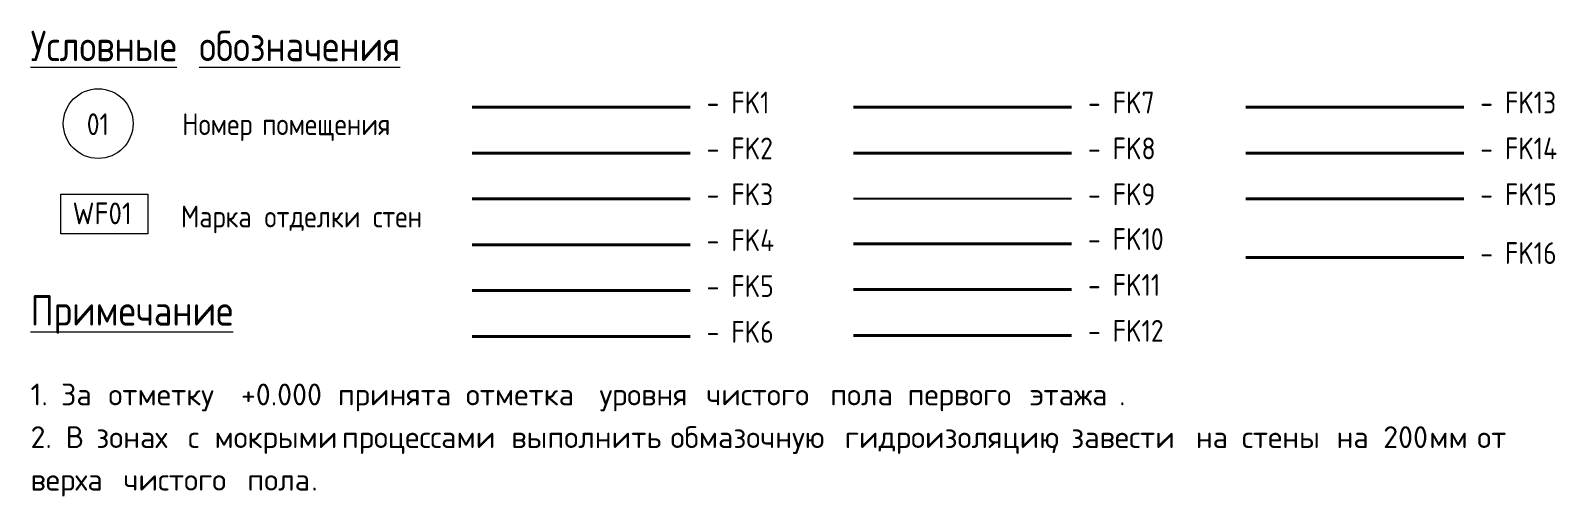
# Model space of a CAD drawing. Header units: millimetres. Extents: x -4060 to 187734, y -8553 to 29000.
# Drawn here: x 39892.4 to 40067.4, y 3611.1 to 3664.6 of the extents above; entities that cross this region are included whole.
import ezdxf

# ---------------------------------------------------------------- set-up
doc = ezdxf.new("R2010")
doc.units = ezdxf.units.MM
for name, color, linetype, lineweight in [('A-DETL', 7, 'Continuous', 9), ('A-DETL-17', 7, 'Continuous', 20), ('A-DETL-4', 7, 'Continuous', 40), ('G-ANNO-TEXT', 7, 'Continuous', 9)]:
    doc.layers.add(name, color=color, linetype=linetype, lineweight=lineweight)
for name, color, linetype, lineweight, true_color in [('A-DETL-10', 7, 'Continuous', 40, 0xff8f59), ('A-DETL-11', 7, 'Continuous', 40, 0x408080), ('A-DETL-12', 7, 'Continuous', 40, 0xc2dce7), ('A-DETL-13', 7, 'Continuous', 40, 0xe8ca86), ('A-DETL-14', 5, 'Continuous', 40, 0x0000ff), ('A-DETL-15', 7, 'Continuous', 40, 0xffd2ff), ('A-DETL-16', 7, 'Continuous', 40, 0xc89191), ('A-DETL-3', 7, 'Continuous', 40, 0x50fe6a), ('A-DETL-5', 7, 'Continuous', 40, 0x85be7e), ('A-DETL-6', 7, 'Continuous', 40, 0xede76b), ('A-DETL-7', 7, 'Continuous', 40, 0xd6bca3), ('A-DETL-8', 7, 'Continuous', 40, 0x7171ff), ('A-DETL-9', 7, 'Continuous', 40, 0xbdf0ee)]:
    doc.layers.add(name, color=color, linetype=linetype, lineweight=lineweight, true_color=true_color)
doc.styles.add('GOST Common_2', font='GOST_Common.ttf', dxfattribs={"width": 0.9, "height": 3.5})
doc.styles.add('GOST Common_3', font='GOST_Common.ttf', dxfattribs={"width": 0.9, "height": 2.5})
doc.styles.add('ISOCPEUR_2', font='isocpeur.ttf', dxfattribs={"width": 0.9, "height": 2.5})
doc.styles.add('ISOCPEUR_3', font='isocpeur.ttf', dxfattribs={"height": 2.5})

msp = doc.modelspace()

# ---------------------------------------------------------------- linework, layer by layer
at = {"layer": 'A-DETL'}
for p, q in [((39895.85, 3645.77), (39905.85, 3645.77)), ((39895.85, 3641.21), (39895.85, 3645.77)), ((39905.85, 3645.77), (39905.85, 3641.21)), ((39905.85, 3641.21), (39895.85, 3641.21))]:
    msp.add_line(p, q, dxfattribs=at)
msp.add_circle((39900.15, 3653.88), 4, dxfattribs=at)
at = {"layer": 'A-DETL-10'}
msp.add_line((39986.81, 3655.77), (40011.81, 3655.77), dxfattribs=at)
at = {"layer": 'A-DETL-11'}
msp.add_line((39986.81, 3650.5), (40011.81, 3650.5), dxfattribs=at)
at = {"layer": 'A-DETL-12'}
msp.add_line((39986.81, 3629.56), (40011.81, 3629.56), dxfattribs=at)
at = {"layer": 'A-DETL-13'}
msp.add_line((39986.81, 3634.83), (40011.81, 3634.83), dxfattribs=at)
at = {"layer": 'A-DETL-14'}
msp.add_line((40031.81, 3655.77), (40056.81, 3655.77), dxfattribs=at)
at = {"layer": 'A-DETL-15'}
msp.add_line((40031.81, 3650.5), (40056.81, 3650.5), dxfattribs=at)
at = {"layer": 'A-DETL-16'}
msp.add_line((40031.81, 3645.24), (40056.81, 3645.24), dxfattribs=at)
at = {"layer": 'A-DETL-17'}
for p, q in [((39986.81, 3645.31), (40011.81, 3645.31)), ((39986.81, 3645.24), (40011.81, 3645.24))]:
    msp.add_line(p, q, dxfattribs=at)
at = {"layer": 'A-DETL-3'}
msp.add_line((39943.06, 3639.97), (39968.06, 3639.97), dxfattribs=at)
at = {"layer": 'A-DETL-4'}
for p, q in [((39943.06, 3655.77), (39968.06, 3655.77)), ((40031.81, 3638.49), (40056.81, 3638.49))]:
    msp.add_line(p, q, dxfattribs=at)
at = {"layer": 'A-DETL-5'}
msp.add_line((39943.06, 3650.5), (39968.06, 3650.5), dxfattribs=at)
at = {"layer": 'A-DETL-6'}
msp.add_line((39943.06, 3645.24), (39968.06, 3645.24), dxfattribs=at)
at = {"layer": 'A-DETL-7'}
msp.add_line((39943.06, 3629.43), (39968.06, 3629.43), dxfattribs=at)
at = {"layer": 'A-DETL-8'}
msp.add_line((39943.06, 3634.7), (39968.06, 3634.7), dxfattribs=at)
at = {"layer": 'A-DETL-9'}
msp.add_line((39986.81, 3640.09), (40011.81, 3640.09), dxfattribs=at)

# ---------------------------------------------------------------- texts
at = {"layer": 'G-ANNO-TEXT', "attachment_point": 1}
for s, insert, char_height, width, style in [('\\LУсловные', (39892.39, 3664.55), 3.5, 22.1506, 'GOST Common_2'), ('\\L\\fGOST Common|b0|i0|c204|p34|;\\W.9;\\L ', (39910.66, 3664.55), 3.5, 1.2987, 'GOST Common_2'), ('\\Lобозначения', (39911.74, 3664.55), 3.5, 30.1595, 'GOST Common_2'), ('- FK1', (39969.95, 3657.55), 2.5, 8.3696, 'GOST Common_3'), ('- FK7', (40013.7, 3657.55), 2.5, 8.9468, 'GOST Common_3'), ('- FK13', (40058.7, 3657.55), 2.5, 10.3177, 'GOST Common_3'), ('01', (39898.84, 3655.06), 2.5, 3.319, 'GOST Common_3'), ('Номер', (39909.78, 3655.06), 2.5, 10.1734, 'GOST Common_3'), ('\\fGOST Common|b0|i0|c204|p34|;\\W.9; ', (39918.17, 3655.06), 2.5, 0.938, 'GOST Common_3'), ('помещения', (39918.95, 3655.06), 2.5, 18.543, 'GOST Common_3'), ('- FK2', (39969.95, 3652.28), 2.5, 8.9468, 'GOST Common_3'), ('- FK8', (40013.7, 3652.28), 2.5, 8.9468, 'GOST Common_3'), ('- FK14', (40058.7, 3652.28), 2.5, 10.5342, 'GOST Common_3'), ('- FK3', (39969.95, 3647.01), 2.5, 8.9468, 'GOST Common_3'), ('- FK9', (40013.7, 3647.01), 2.5, 8.9468, 'GOST Common_3'), ('- FK15', (40058.7, 3647.01), 2.5, 10.3177, 'GOST Common_3'), ('WF01', (39897.21, 3644.82), 2.5, 8.2975, 'ISOCPEUR_2'), ('Марка', (39909.64, 3644.46), 2.5, 10.6785, 'GOST Common_3'), ('\\fGOST Common|b0|i0|c204|p34|;\\W.9; ', (39918.45, 3644.46), 2.5, 0.938, 'GOST Common_3'), ('отделки', (39919.23, 3644.46), 2.5, 14.1418, 'GOST Common_3'), ('\\fGOST Common|b0|i0|c204|p34|;\\W.9; ', (39930.89, 3644.46), 2.5, 0.938, 'GOST Common_3'), ('стен', (39931.67, 3644.46), 2.5, 8.0089, 'GOST Common_3'), ('- FK4', (39969.95, 3641.74), 2.5, 9.1633, 'GOST Common_3'), ('- FK10', (40013.7, 3641.87), 2.5, 10.3177, 'GOST Common_3'), ('- FK16', (40058.7, 3640.26), 2.5, 10.3177, 'GOST Common_3'), ('- FK5', (39969.95, 3636.47), 2.5, 8.9468, 'GOST Common_3'), ('- FK11', (40013.7, 3636.6), 2.5, 9.7405, 'GOST Common_3'), ('\\LПримечание', (39892.39, 3634.18), 3.5, 28.5, 'GOST Common_2'), ('- FK6', (39969.95, 3631.21), 2.5, 8.9468, 'GOST Common_3'), ('- FK12', (40013.7, 3631.33), 2.5, 10.3177, 'GOST Common_3'), ('1. ', (39892.39, 3624.02), 2.5, 4.2489, 'ISOCPEUR_3'), ('За', (39895.89, 3624.02), 2.5, 4.73, 'ISOCPEUR_3'), ('\\fISOCPEUR|b0|i0|c204|p34|; ', (39899.8, 3624.02), 2.5, 1.8439, 'ISOCPEUR_3'), (' +0.000 ', (39914.94, 3624.02), 2.5, 15.3924, 'ISOCPEUR_3'), ('\\fISOCPEUR|b0|i0|c204|p34|; ', (39940.81, 3624.02), 2.5, 1.8439, 'ISOCPEUR_3'), ('\\fISOCPEUR|b0|i0|c204|p34|; ', (39956.15, 3624.02), 2.5, 1.8439, 'ISOCPEUR_3'), ('\\fISOCPEUR|b0|i0|c204|p34|; ', (39968.39, 3624.02), 2.5, 1.8439, 'ISOCPEUR_3'), ('\\fISOCPEUR|b0|i0|c204|p34|; ', (39982.61, 3624.02), 2.5, 1.8439, 'ISOCPEUR_3'), ('\\fISOCPEUR|b0|i0|c204|p34|; ', (39991.47, 3624.02), 2.5, 1.8439, 'ISOCPEUR_3'), ('\\fISOCPEUR|b0|i0|c204|p34|; ', (40005.5, 3624.02), 2.5, 1.8439, 'ISOCPEUR_3'), ('отметку', (39901.32, 3624.02), 2.5, 16.5148, 'ISOCPEUR_3'), ('принята', (39927.64, 3624.02), 2.5, 15.9536, 'ISOCPEUR_3'), ('отметка', (39942.33, 3624.02), 2.5, 16.7553, 'ISOCPEUR_3'), ('уровня', (39957.67, 3624.02), 2.5, 12.9873, 'ISOCPEUR_3'), ('чистого', (39969.91, 3624.02), 2.5, 15.3924, 'ISOCPEUR_3'), ('пола', (39984.13, 3624.02), 2.5, 8.8987, 'ISOCPEUR_3'), ('первого', (39993, 3624.02), 2.5, 15.1519, 'ISOCPEUR_3'), ('этажа', (40007.02, 3624.02), 2.5, 12.4262, 'ISOCPEUR_3'), ('\\fISOCPEUR|b0|i0|c204|p34|;.', (40017.27, 3624.02), 2.5, 0.8819, 'ISOCPEUR_3'), ('2. ', (39892.39, 3619.12), 2.5, 4.8903, 'ISOCPEUR_3'), ('\\fISOCPEUR|b0|i0|c204|p34|;В', (39896.42, 3619.12), 2.5, 2.4051, 'ISOCPEUR_3'), ('\\fISOCPEUR|b0|i0|c204|p34|; ', (39898.41, 3619.12), 2.5, 1.8439, 'ISOCPEUR_3'), ('зонах', (39899.93, 3619.12), 2.5, 10.903, 'ISOCPEUR_3'), ('\\fISOCPEUR|b0|i0|c204|p34|; ', (39908.92, 3619.12), 2.5, 1.8439, 'ISOCPEUR_3'), ('\\fISOCPEUR|b0|i0|c204|p34|; ', (39911.97, 3619.12), 2.5, 1.8439, 'ISOCPEUR_3'), ('\\fISOCPEUR|b0|i0|c204|p34|; ', (39926.59, 3619.12), 2.5, 1.8439, 'ISOCPEUR_3'), ('\\fISOCPEUR|b0|i0|c204|p34|; ', (39946.03, 3619.12), 2.5, 1.8439, 'ISOCPEUR_3'), ('\\fISOCPEUR|b0|i0|c204|p34|; ', (39964.29, 3619.12), 2.5, 1.8439, 'ISOCPEUR_3'), ('обмазочную', (39965.81, 3619.12), 2.5, 22.3671, 'ISOCPEUR_3'), ('\\fISOCPEUR|b0|i0|c204|p34|; ', (39984.26, 3619.12), 2.5, 1.8439, 'ISOCPEUR_3'), ('гидроизоляцию', (39985.79, 3619.12), 2.5, 28.6202, 'ISOCPEUR_3'), ('завести', (40011.78, 3619.12), 2.5, 15.4726, 'ISOCPEUR_3'), ('\\fISOCPEUR|b0|i0|c204|p34|; ', (40024.55, 3619.12), 2.5, 1.8439, 'ISOCPEUR_3'), ('\\fISOCPEUR|b0|i0|c204|p34|; ', (40029.84, 3619.12), 2.5, 1.8439, 'ISOCPEUR_3'), ('\\fISOCPEUR|b0|i0|c204|p34|; ', (40040.69, 3619.12), 2.5, 1.8439, 'ISOCPEUR_3'), (' 200', (40045.98, 3619.12), 2.5, 8.3375, 'ISOCPEUR_3'), ('\\fISOCPEUR|b0|i0|c204|p34|; ', (40056.83, 3619.12), 2.5, 1.8439, 'ISOCPEUR_3'), ('\\fISOCPEUR|b0|i0|c204|p34|; ', (40062.38, 3619.12), 2.5, 1.8439, 'ISOCPEUR_3'), ('\\fISOCPEUR|b0|i0|c204|p34|;с', (39910.45, 3619.12), 2.5, 1.8439, 'ISOCPEUR_3'), ('мокрыми', (39913.49, 3619.12), 2.5, 15.8734, 'ISOCPEUR_3'), ('процессами', (39928.11, 3619.12), 2.5, 21.7257, 'ISOCPEUR_3'), ('выполнить', (39947.55, 3619.12), 2.5, 20.2827, 'ISOCPEUR_3'), (', ', (40009.4, 3619.12), 2.5, 2.8861, 'ISOCPEUR_3'), ('на', (40026.07, 3619.12), 2.5, 4.5696, 'ISOCPEUR_3'), ('стены', (40031.36, 3619.12), 2.5, 11.3038, 'ISOCPEUR_3'), ('на', (40042.21, 3619.12), 2.5, 4.5696, 'ISOCPEUR_3'), ('мм', (40052.86, 3619.12), 2.5, 4.8101, 'ISOCPEUR_3'), ('от', (40058.35, 3619.12), 2.5, 4.8903, 'ISOCPEUR_3'), ('верха', (39892.39, 3614.23), 2.5, 11.0633, 'ISOCPEUR_3'), ('\\fISOCPEUR|b0|i0|c204|p34|; ', (39901.52, 3614.23), 2.5, 1.8439, 'ISOCPEUR_3'), ('чистого', (39903.04, 3614.23), 2.5, 15.3924, 'ISOCPEUR_3'), ('\\fISOCPEUR|b0|i0|c204|p34|; ', (39915.74, 3614.23), 2.5, 1.8439, 'ISOCPEUR_3'), ('пола', (39917.26, 3614.23), 2.5, 8.8987, 'ISOCPEUR_3'), ('\\fISOCPEUR|b0|i0|c204|p34|;.', (39924.6, 3614.23), 2.5, 0.8819, 'ISOCPEUR_3')]:
    msp.add_mtext(s, dxfattribs=dict(at, insert=insert, char_height=char_height, width=width, style=style))

doc.saveas('drawing.dxf')
